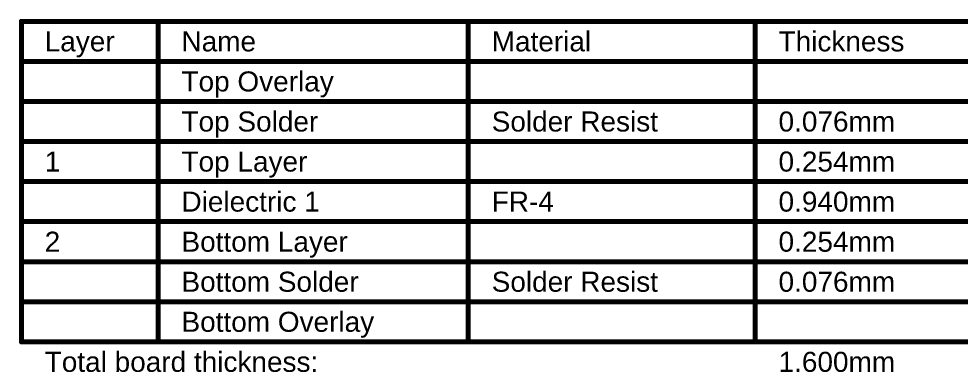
# Model space of a CAD drawing. Header units: millimetres. Extents: x 50 to 166, y 45 to 123.
# Drawn here: x 49.9 to 121.6, y 96 to 122.9 of the extents above; entities that cross this region are included whole.
import ezdxf

# ---------------------------------------------------------------- set-up
doc = ezdxf.new("R2010")
doc.units = ezdxf.units.MM
doc.layers.add('Mechanical3', color=76, linetype='Continuous')
doc.styles.add('Arial', font='', dxfattribs={"height": 0.2})
doc.styles.get('Arial').set_extended_font_data('Arial')

msp = doc.modelspace()

# ---------------------------------------------------------------- linework, layer by layer
at = {"layer": 'Mechanical3', "const_width": 0.381}
for points in [[(50.053, 122.682), (165.338, 122.682)], [(50.053, 98.298), (50.053, 122.682)], [(60.464, 98.298), (60.464, 122.682)], [(84.08, 98.298), (84.08, 122.682)], [(105.918, 98.298), (105.918, 122.682)], [(50.053, 119.634), (165.338, 119.634)], [(50.053, 116.586), (60.464, 116.586)], [(60.464, 116.586), (84.08, 116.586)], [(84.08, 116.586), (105.918, 116.586)], [(105.918, 116.586), (122.424, 116.586)], [(50.053, 113.538), (60.464, 113.538)], [(60.464, 113.538), (84.08, 113.538)], [(84.08, 113.538), (105.918, 113.538)], [(105.918, 113.538), (122.424, 113.538)], [(50.053, 110.49), (60.464, 110.49)], [(60.464, 110.49), (84.08, 110.49)], [(84.08, 110.49), (105.918, 110.49)], [(105.918, 110.49), (122.424, 110.49)], [(50.053, 107.442), (60.464, 107.442)], [(60.464, 107.442), (84.08, 107.442)], [(84.08, 107.442), (105.918, 107.442)], [(105.918, 107.442), (122.424, 107.442)], [(50.053, 104.394), (60.464, 104.394)], [(60.464, 104.394), (84.08, 104.394)], [(84.08, 104.394), (105.918, 104.394)], [(105.918, 104.394), (122.424, 104.394)], [(50.053, 101.346), (60.464, 101.346)], [(60.464, 101.346), (84.08, 101.346)], [(84.08, 101.346), (105.918, 101.346)], [(105.918, 101.346), (122.424, 101.346)], [(50.053, 98.298), (60.464, 98.298)], [(60.464, 98.298), (84.08, 98.298)], [(84.08, 98.298), (105.918, 98.298)], [(105.918, 98.298), (122.424, 98.298)]]:
    msp.add_lwpolyline(points, dxfattribs=at)
at = {"layer": 'Mechanical3', "const_width": 0.191}
for points in [[(49.957, 122.682, 1), (50.148, 122.682, 1)], [(49.957, 122.682, 1), (50.148, 122.682, 1)], [(60.369, 122.682, 1), (60.56, 122.682, 1)], [(83.985, 122.682, 1), (84.175, 122.682, 1)], [(105.823, 122.682, 1), (106.013, 122.682, 1)], [(49.957, 119.634, 1), (50.148, 119.634, 1)], [(49.957, 116.586, 1), (50.148, 116.586, 1)], [(60.369, 116.586, 1), (60.56, 116.586, 1)], [(60.369, 116.586, 1), (60.56, 116.586, 1)], [(83.985, 116.586, 1), (84.175, 116.586, 1)], [(83.985, 116.586, 1), (84.175, 116.586, 1)], [(105.823, 116.586, 1), (106.013, 116.586, 1)], [(105.823, 116.586, 1), (106.013, 116.586, 1)], [(49.957, 113.538, 1), (50.148, 113.538, 1)], [(60.369, 113.538, 1), (60.56, 113.538, 1)], [(60.369, 113.538, 1), (60.56, 113.538, 1)], [(83.985, 113.538, 1), (84.175, 113.538, 1)], [(83.985, 113.538, 1), (84.175, 113.538, 1)], [(105.823, 113.538, 1), (106.013, 113.538, 1)], [(105.823, 113.538, 1), (106.013, 113.538, 1)], [(49.957, 110.49, 1), (50.148, 110.49, 1)], [(60.369, 110.49, 1), (60.56, 110.49, 1)], [(60.369, 110.49, 1), (60.56, 110.49, 1)], [(83.985, 110.49, 1), (84.175, 110.49, 1)], [(83.985, 110.49, 1), (84.175, 110.49, 1)], [(105.823, 110.49, 1), (106.013, 110.49, 1)], [(105.823, 110.49, 1), (106.013, 110.49, 1)], [(49.957, 107.442, 1), (50.148, 107.442, 1)], [(60.369, 107.442, 1), (60.56, 107.442, 1)], [(60.369, 107.442, 1), (60.56, 107.442, 1)], [(83.985, 107.442, 1), (84.175, 107.442, 1)], [(83.985, 107.442, 1), (84.175, 107.442, 1)], [(105.823, 107.442, 1), (106.013, 107.442, 1)], [(105.823, 107.442, 1), (106.013, 107.442, 1)], [(49.957, 104.394, 1), (50.148, 104.394, 1)], [(60.369, 104.394, 1), (60.56, 104.394, 1)], [(60.369, 104.394, 1), (60.56, 104.394, 1)], [(83.985, 104.394, 1), (84.175, 104.394, 1)], [(83.985, 104.394, 1), (84.175, 104.394, 1)], [(105.823, 104.394, 1), (106.013, 104.394, 1)], [(105.823, 104.394, 1), (106.013, 104.394, 1)], [(49.957, 101.346, 1), (50.148, 101.346, 1)], [(60.369, 101.346, 1), (60.56, 101.346, 1)], [(60.369, 101.346, 1), (60.56, 101.346, 1)], [(83.985, 101.346, 1), (84.175, 101.346, 1)], [(83.985, 101.346, 1), (84.175, 101.346, 1)], [(105.823, 101.346, 1), (106.013, 101.346, 1)], [(105.823, 101.346, 1), (106.013, 101.346, 1)], [(49.957, 98.298, 1), (50.148, 98.298, 1)], [(49.957, 98.298, 1), (50.148, 98.298, 1)], [(60.369, 98.298, 1), (60.56, 98.298, 1)], [(60.369, 98.298, 1), (60.56, 98.298, 1)], [(60.369, 98.298, 1), (60.56, 98.298, 1)], [(83.985, 98.298, 1), (84.175, 98.298, 1)], [(83.985, 98.298, 1), (84.175, 98.298, 1)], [(83.985, 98.298, 1), (84.175, 98.298, 1)], [(105.823, 98.298, 1), (106.013, 98.298, 1)], [(105.823, 98.298, 1), (106.013, 98.298, 1)], [(105.823, 98.298, 1), (106.013, 98.298, 1)]]:
    msp.add_lwpolyline(points, format="xyb", close=True, dxfattribs=at)

# ---------------------------------------------------------------- texts
at = {"layer": 'Mechanical3', "style": 'Arial'}
for s, p in [('Material', (85.858, 120.396)), ('Thickness', (107.696, 120.396)), ('Layer', (51.831, 120.396)), ('Name', (62.242, 120.396)), ('Top Overlay', (62.242, 117.348)), ('Top Solder', (62.242, 114.3)), ('Solder Resist', (85.858, 114.3)), ('0.076mm', (107.696, 114.3)), ('1', (51.831, 111.252)), ('Top Layer', (62.242, 111.252)), ('0.254mm', (107.696, 111.252)), ('Dielectric 1', (62.242, 108.204)), ('FR-4', (85.858, 108.204)), ('0.940mm', (107.696, 108.204)), ('2', (51.831, 105.156)), ('Bottom Layer', (62.242, 105.156)), ('0.254mm', (107.696, 105.156)), ('Bottom Solder', (62.242, 102.108)), ('Solder Resist', (85.858, 102.108)), ('0.076mm', (107.696, 102.108)), ('Bottom Overlay', (62.242, 99.06)), ('Total board thickness:', (51.831, 96.012)), ('1.600mm', (107.696, 96.012))]:
    msp.add_text(s, height=1.524, dxfattribs=at).set_placement(p)

doc.saveas('drawing.dxf')
